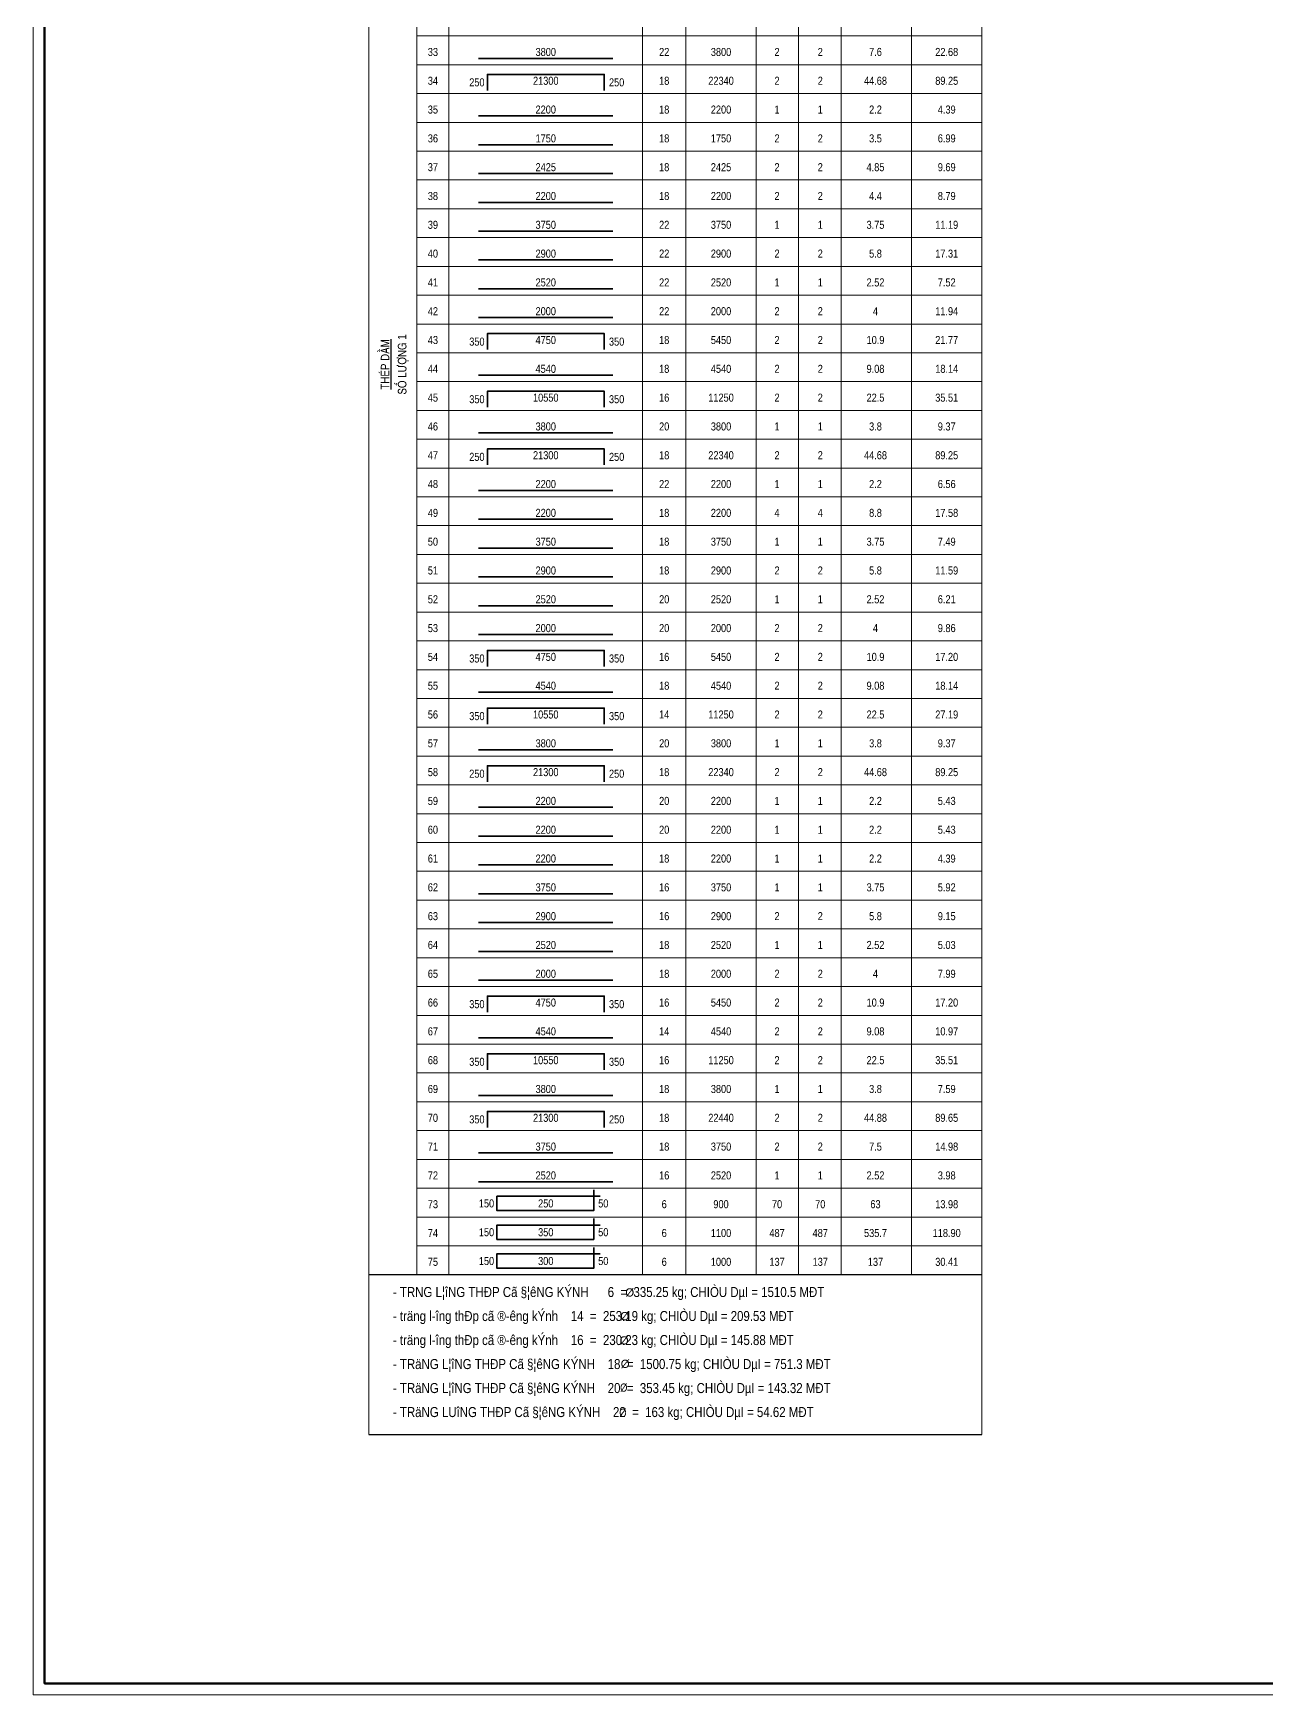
# Model space of a CAD drawing. Header units: inches. Extents: x 1604615 to 1925968, y -294302 to 52467.
# Drawn here: x 1604615 to 1639294, y -294302 to -247582 of the extents above; entities that cross this region are included whole.
import ezdxf
from ezdxf.enums import TextEntityAlignment as Align

# ---------------------------------------------------------------- set-up
doc = ezdxf.new("R2010")
doc.units = ezdxf.units.IN
doc.header["$LTSCALE"] = 20
doc.header["$MEASUREMENT"] = 0
doc.linetypes.add('HIDDENX2', pattern=[0.75, 0.5, -0.25])
doc.layers.get('0').update_dxf_attribs({"lineweight": 13})
for name, color, linetype, lineweight in [('BAO', 2, 'Continuous', 13), ('duong thep', 211, 'Continuous', 70), ('NETMO', 9, 'HIDDENX2', 18), ('STEEL', 4, 'Continuous', 35)]:
    doc.layers.add(name, color=color, linetype=linetype, lineweight=lineweight)
doc.layers.add('TEXT', color=9, linetype='Continuous')
doc.layers.add('TEXTTHEP', color=7, linetype='Continuous')
doc.styles.add('chu', font='VHELVCN.TTF')
doc.styles.add('HOA', font='ARIALN.TTF')
doc.styles.add('text', font='ARIALN.TTF')
doc.styles.add('thep', font='ARIAL.TTF')

msp = doc.modelspace()

# ---------------------------------------------------------------- linework, layer by layer
msp.add_lwpolyline([(1604615, -210202.5), (1604615, -294302.5), (1723515, -294302.5), (1723515, -210202.5)], close=True)
at = {"layer": 'BAO'}
for p, q in [((1614051.5, -217945.8), (1614051.5, -286988.4)), ((1631286.5, -217945.8), (1631286.5, -286988.4)), ((1615401.5, -219668.4), (1615401.5, -282488.4)), ((1616301.5, -219668.4), (1616301.5, -282488.4)), ((1621746.5, -219668.4), (1621746.5, -282488.4)), ((1622961.5, -219668.4), (1622961.5, -282488.4)), ((1624941.5, -219668.4), (1624941.5, -282488.4)), ((1627326.5, -219668.4), (1627326.5, -282488.4)), ((1629306.5, -219668.4), (1629306.5, -282488.4)), ((1626134, -220703.4), (1626134, -282488.4))]:
    msp.add_line(p, q, dxfattribs=at)
at = {"layer": 'duong thep'}
msp.add_lwpolyline([(1604935, -210522.5), (1604935, -293982.5), (1723195, -293982.5), (1723195, -210522.5)], close=True, dxfattribs=at)
at = {"layer": 'NETMO'}
for p, q in [((1615401.5, -247658.4), (1631286.5, -247658.4)), ((1615401.5, -248468.4), (1631286.5, -248468.4)), ((1615401.5, -249278.4), (1631286.5, -249278.4)), ((1615401.5, -250088.4), (1631286.5, -250088.4)), ((1615401.5, -250898.4), (1631286.5, -250898.4)), ((1615401.5, -251708.4), (1631286.5, -251708.4)), ((1615401.5, -252518.4), (1631286.5, -252518.4)), ((1615401.5, -253328.4), (1631286.5, -253328.4)), ((1615401.5, -254138.4), (1631286.5, -254138.4)), ((1615401.5, -254948.4), (1631286.5, -254948.4)), ((1615401.5, -255758.4), (1631286.5, -255758.4)), ((1615401.5, -256568.4), (1631286.5, -256568.4)), ((1615401.5, -257378.4), (1631286.5, -257378.4)), ((1615401.5, -258188.4), (1631286.5, -258188.4)), ((1615401.5, -258998.4), (1631286.5, -258998.4)), ((1615401.5, -259808.4), (1631286.5, -259808.4)), ((1615401.5, -260618.4), (1631286.5, -260618.4)), ((1615401.5, -261428.4), (1631286.5, -261428.4)), ((1615401.5, -262238.4), (1631286.5, -262238.4)), ((1615401.5, -263048.4), (1631286.5, -263048.4)), ((1615401.5, -263858.4), (1631286.5, -263858.4)), ((1615401.5, -264668.4), (1631286.5, -264668.4)), ((1615401.5, -265478.4), (1631286.5, -265478.4)), ((1615401.5, -266288.4), (1631286.5, -266288.4)), ((1615401.5, -267098.4), (1631286.5, -267098.4)), ((1615401.5, -267908.4), (1631286.5, -267908.4)), ((1615401.5, -268718.4), (1631286.5, -268718.4)), ((1615401.5, -269528.4), (1631286.5, -269528.4)), ((1615401.5, -270338.4), (1631286.5, -270338.4)), ((1615401.5, -271148.4), (1631286.5, -271148.4)), ((1615401.5, -271958.4), (1631286.5, -271958.4)), ((1615401.5, -272768.4), (1631286.5, -272768.4)), ((1615401.5, -273578.4), (1631286.5, -273578.4)), ((1615401.5, -274388.4), (1631286.5, -274388.4)), ((1615401.5, -275198.4), (1631286.5, -275198.4)), ((1615401.5, -276008.4), (1631286.5, -276008.4)), ((1615401.5, -276818.4), (1631286.5, -276818.4)), ((1615401.5, -277628.4), (1631286.5, -277628.4)), ((1615401.5, -278438.4), (1631286.5, -278438.4)), ((1615401.5, -279248.4), (1631286.5, -279248.4)), ((1615401.5, -280058.4), (1631286.5, -280058.4)), ((1615401.5, -280868.4), (1631286.5, -280868.4)), ((1615401.5, -281678.4), (1631286.5, -281678.4)), ((1615401.5, -282488.4), (1631286.5, -282488.4))]:
    msp.add_line(p, q, dxfattribs=at)
at = {"layer": 'STEEL'}
for points in [[(1617134, -248288.4), (1620914, -248288.4)], [(1617381.5, -249188.4), (1617381.5, -248738.4), (1620666.5, -248738.4), (1620666.5, -249188.4)], [(1617134, -249908.4), (1620914, -249908.4)], [(1617134, -250718.4), (1620914, -250718.4)], [(1617134, -251528.4), (1620914, -251528.4)], [(1617134, -252338.4), (1620914, -252338.4)], [(1617134, -253148.4), (1620914, -253148.4)], [(1617134, -253958.4), (1620914, -253958.4)], [(1617134, -254768.4), (1620914, -254768.4)], [(1617134, -255578.4), (1620914, -255578.4)], [(1617381.5, -256478.4), (1617381.5, -256028.4), (1620666.5, -256028.4), (1620666.5, -256478.4)], [(1617134, -257198.4), (1620914, -257198.4)], [(1617381.5, -258098.4), (1617381.5, -257648.4), (1620666.5, -257648.4), (1620666.5, -258098.4)], [(1617134, -258818.4), (1620914, -258818.4)], [(1617381.5, -259718.4), (1617381.5, -259268.4), (1620666.5, -259268.4), (1620666.5, -259718.4)], [(1617134, -260438.4), (1620914, -260438.4)], [(1617134, -261248.4), (1620914, -261248.4)], [(1617134, -262058.4), (1620914, -262058.4)], [(1617134, -262868.4), (1620914, -262868.4)], [(1617134, -263678.4), (1620914, -263678.4)], [(1617134, -264488.4), (1620914, -264488.4)], [(1617381.5, -265388.4), (1617381.5, -264938.4), (1620666.5, -264938.4), (1620666.5, -265388.4)], [(1617134, -266108.4), (1620914, -266108.4)], [(1617381.5, -267008.4), (1617381.5, -266558.4), (1620666.5, -266558.4), (1620666.5, -267008.4)], [(1617134, -267728.4), (1620914, -267728.4)], [(1617381.5, -268628.4), (1617381.5, -268178.4), (1620666.5, -268178.4), (1620666.5, -268628.4)], [(1617134, -269348.4), (1620914, -269348.4)], [(1617134, -270158.4), (1620914, -270158.4)], [(1617134, -270968.4), (1620914, -270968.4)], [(1617134, -271778.4), (1620914, -271778.4)], [(1617134, -272588.4), (1620914, -272588.4)], [(1617134, -273398.4), (1620914, -273398.4)], [(1617134, -274208.4), (1620914, -274208.4)], [(1617381.5, -275108.4), (1617381.5, -274658.4), (1620666.5, -274658.4), (1620666.5, -275108.4)], [(1617134, -275828.4), (1620914, -275828.4)], [(1617381.5, -276728.4), (1617381.5, -276278.4), (1620666.5, -276278.4), (1620666.5, -276728.4)], [(1617134, -277448.4), (1620914, -277448.4)], [(1617381.5, -278348.4), (1617381.5, -277898.4), (1620666.5, -277898.4), (1620666.5, -278348.4)], [(1617134, -279068.4), (1620914, -279068.4)], [(1617134, -279878.4), (1620914, -279878.4)], [(1620554, -280283.4), (1617651.5, -280283.4), (1617651.5, -280688.4), (1620374, -280688.4), (1620374, -280103.4)], [(1620554, -281093.4), (1617651.5, -281093.4), (1617651.5, -281498.4), (1620374, -281498.4), (1620374, -280913.4)], [(1620554, -281903.4), (1617651.5, -281903.4), (1617651.5, -282308.4), (1620374, -282308.4), (1620374, -281723.4)]]:
    msp.add_lwpolyline(points, dxfattribs=at)
at = {"layer": 'TEXT'}
for p, q in [((1614051.5, -282488.4), (1631286.5, -282488.4)), ((1614051.5, -282488.4), (1631286.5, -282488.4)), ((1614051.5, -286988.4), (1631286.5, -286988.4))]:
    msp.add_line(p, q, dxfattribs=at)

# ---------------------------------------------------------------- texts
at = {"layer": 'TEXT', "style": 'chu'}
for s, p in [('%%UTHEÙP DAÀM', (1614626.5, -256895.4)), ('SOÁ LÖÔÏNG 1', (1615105.6, -256895.4))]:
    msp.add_text(s, height=239.58, rotation=90.00021, dxfattribs=at).set_placement(p, align=Align.CENTER)
at = {"layer": 'TEXT'}
for s, height, style, p in [('- TRNG L¦îNG THÐP Cã §¦êNG KÝNH      6  =  335.25 kg; CHIÒU DµI = 1510.5 MÐT', 281.25, 'text', (1614726.5, -283118.4)), ('%%C', 229.5, 'thep', (1621260, -283104.1)), ('- träng l\xadîng thÐp cã ®\xadêng kÝnh    14  =  253.19 kg; CHIÒU DµI = 209.53 MÐT', 281.25, 'text', (1614726.5, -283793.4)), ('%%C', 229.5, 'thep', (1621120.2, -283769.8)), ('- träng l\xadîng thÐp cã ®\xadêng kÝnh    16  =  230.23 kg; CHIÒU DµI = 145.88 MÐT', 281.25, 'text', (1614726.5, -284468.4)), ('%%C', 229.5, 'thep', (1621102.7, -284453.4)), ('- TRäNG L¦îNG THÐP Cã §¦êNG KÝNH    18  =  1500.75 kg; CHIÒU DµI = 751.3 MÐT', 281.25, 'text', (1614726.5, -285143.4)), ('%%C', 229.5, 'thep', (1621132.2, -285111.7)), ('- TRäNG L¦îNG THÐP Cã §¦êNG KÝNH    20  =  353.45 kg; CHIÒU DµI = 143.32 MÐT', 281.25, 'text', (1614726.5, -285818.4)), ('%%C', 229.5, 'text', (1621114.2, -285779.5)), ('- TRäNG LUîNG THÐP Cã §¦êNG KÝNH    22  =  163 kg; CHIÒU DµI = 54.62 MÐT', 281.25, 'text', (1614726.5, -286493.4)), ('%%C', 229.5, 'text', (1621090.2, -286487.4))]:
    msp.add_text(s, height=height, dxfattribs=dict(at, style=style)).set_placement(p)
at = {"layer": 'TEXTTHEP', "style": 'HOA'}
for s, p in [('33', (1615851.5, -248288.4)), ('3800', (1619024, -248288.4)), ('22', (1622354, -248288.4)), ('3800', (1623951.5, -248288.4)), ('2', (1625526.5, -248288.4)), ('2', (1626741.5, -248288.4)), ('7.6', (1628294, -248288.4)), ('22.68', (1630296.5, -248288.4)), ('34', (1615851.5, -249098.4)), ('21300', (1619024, -249098.4)), ('18', (1622354, -249098.4)), ('35', (1615851.5, -249908.4)), ('2200', (1619024, -249908.4)), ('18', (1622354, -249908.4)), ('2200', (1623951.5, -249908.4)), ('1', (1625526.5, -249908.4)), ('1', (1626741.5, -249908.4)), ('2.2', (1628294, -249908.4)), ('4.39', (1630296.5, -249908.4)), ('36', (1615851.5, -250718.4)), ('1750', (1619024, -250718.4)), ('18', (1622354, -250718.4)), ('1750', (1623951.5, -250718.4)), ('2', (1625526.5, -250718.4)), ('2', (1626741.5, -250718.4)), ('3.5', (1628294, -250718.4)), ('6.99', (1630296.5, -250718.4)), ('37', (1615851.5, -251528.4)), ('2425', (1619024, -251528.4)), ('18', (1622354, -251528.4)), ('2425', (1623951.5, -251528.4)), ('2', (1625526.5, -251528.4)), ('2', (1626741.5, -251528.4)), ('4.85', (1628294, -251528.4)), ('9.69', (1630296.5, -251528.4)), ('38', (1615851.5, -252338.4)), ('2200', (1619024, -252338.4)), ('18', (1622354, -252338.4)), ('2200', (1623951.5, -252338.4)), ('2', (1625526.5, -252338.4)), ('2', (1626741.5, -252338.4)), ('4.4', (1628294, -252338.4)), ('8.79', (1630296.5, -252338.4)), ('39', (1615851.5, -253148.4)), ('3750', (1619024, -253148.4)), ('22', (1622354, -253148.4)), ('3750', (1623951.5, -253148.4)), ('1', (1625526.5, -253148.4)), ('1', (1626741.5, -253148.4)), ('3.75', (1628294, -253148.4)), ('11.19', (1630296.5, -253148.4)), ('40', (1615851.5, -253958.4)), ('2900', (1619024, -253958.4)), ('22', (1622354, -253958.4)), ('2900', (1623951.5, -253958.4)), ('2', (1625526.5, -253958.4)), ('2', (1626741.5, -253958.4)), ('5.8', (1628294, -253958.4)), ('17.31', (1630296.5, -253958.4)), ('41', (1615851.5, -254768.4)), ('2520', (1619024, -254768.4)), ('22', (1622354, -254768.4)), ('2520', (1623951.5, -254768.4)), ('1', (1625526.5, -254768.4)), ('1', (1626741.5, -254768.4)), ('2.52', (1628294, -254768.4)), ('7.52', (1630296.5, -254768.4)), ('42', (1615851.5, -255578.4)), ('2000', (1619024, -255578.4)), ('22', (1622354, -255578.4)), ('2000', (1623951.5, -255578.4)), ('2', (1625526.5, -255578.4)), ('2', (1626741.5, -255578.4)), ('4', (1628294, -255578.4)), ('11.94', (1630296.5, -255578.4)), ('43', (1615851.5, -256388.4)), ('4750', (1619024, -256388.4)), ('18', (1622354, -256388.4)), ('44', (1615851.5, -257198.4)), ('4540', (1619024, -257198.4)), ('18', (1622354, -257198.4)), ('4540', (1623951.5, -257198.4)), ('2', (1625526.5, -257198.4)), ('2', (1626741.5, -257198.4)), ('9.08', (1628294, -257198.4)), ('18.14', (1630296.5, -257198.4)), ('45', (1615851.5, -258008.4)), ('10550', (1619024, -258008.4)), ('16', (1622354, -258008.4)), ('46', (1615851.5, -258818.4)), ('3800', (1619024, -258818.4)), ('20', (1622354, -258818.4)), ('3800', (1623951.5, -258818.4)), ('1', (1625526.5, -258818.4)), ('1', (1626741.5, -258818.4)), ('3.8', (1628294, -258818.4)), ('9.37', (1630296.5, -258818.4)), ('47', (1615851.5, -259628.4)), ('21300', (1619024, -259628.4)), ('18', (1622354, -259628.4)), ('48', (1615851.5, -260438.4)), ('2200', (1619024, -260438.4)), ('22', (1622354, -260438.4)), ('2200', (1623951.5, -260438.4)), ('1', (1625526.5, -260438.4)), ('1', (1626741.5, -260438.4)), ('2.2', (1628294, -260438.4)), ('6.56', (1630296.5, -260438.4)), ('49', (1615851.5, -261248.4)), ('2200', (1619024, -261248.4)), ('18', (1622354, -261248.4)), ('2200', (1623951.5, -261248.4)), ('4', (1625526.5, -261248.4)), ('4', (1626741.5, -261248.4)), ('8.8', (1628294, -261248.4)), ('17.58', (1630296.5, -261248.4)), ('50', (1615851.5, -262058.4)), ('3750', (1619024, -262058.4)), ('18', (1622354, -262058.4)), ('3750', (1623951.5, -262058.4)), ('1', (1625526.5, -262058.4)), ('1', (1626741.5, -262058.4)), ('3.75', (1628294, -262058.4)), ('7.49', (1630296.5, -262058.4)), ('51', (1615851.5, -262868.4)), ('2900', (1619024, -262868.4)), ('18', (1622354, -262868.4)), ('2900', (1623951.5, -262868.4)), ('2', (1625526.5, -262868.4)), ('2', (1626741.5, -262868.4)), ('5.8', (1628294, -262868.4)), ('11.59', (1630296.5, -262868.4)), ('52', (1615851.5, -263678.4)), ('2520', (1619024, -263678.4)), ('20', (1622354, -263678.4)), ('2520', (1623951.5, -263678.4)), ('1', (1625526.5, -263678.4)), ('1', (1626741.5, -263678.4)), ('2.52', (1628294, -263678.4)), ('6.21', (1630296.5, -263678.4)), ('53', (1615851.5, -264488.4)), ('2000', (1619024, -264488.4)), ('20', (1622354, -264488.4)), ('2000', (1623951.5, -264488.4)), ('2', (1625526.5, -264488.4)), ('2', (1626741.5, -264488.4)), ('4', (1628294, -264488.4)), ('9.86', (1630296.5, -264488.4)), ('54', (1615851.5, -265298.4)), ('4750', (1619024, -265298.4)), ('16', (1622354, -265298.4)), ('55', (1615851.5, -266108.4)), ('4540', (1619024, -266108.4)), ('18', (1622354, -266108.4)), ('4540', (1623951.5, -266108.4)), ('2', (1625526.5, -266108.4)), ('2', (1626741.5, -266108.4)), ('9.08', (1628294, -266108.4)), ('18.14', (1630296.5, -266108.4)), ('56', (1615851.5, -266918.4)), ('10550', (1619024, -266918.4)), ('14', (1622354, -266918.4)), ('57', (1615851.5, -267728.4)), ('3800', (1619024, -267728.4)), ('20', (1622354, -267728.4)), ('3800', (1623951.5, -267728.4)), ('1', (1625526.5, -267728.4)), ('1', (1626741.5, -267728.4)), ('3.8', (1628294, -267728.4)), ('9.37', (1630296.5, -267728.4)), ('58', (1615851.5, -268538.4)), ('21300', (1619024, -268538.4)), ('18', (1622354, -268538.4)), ('59', (1615851.5, -269348.4)), ('2200', (1619024, -269348.4)), ('20', (1622354, -269348.4)), ('2200', (1623951.5, -269348.4)), ('1', (1625526.5, -269348.4)), ('1', (1626741.5, -269348.4)), ('2.2', (1628294, -269348.4)), ('5.43', (1630296.5, -269348.4)), ('60', (1615851.5, -270158.4)), ('2200', (1619024, -270158.4)), ('20', (1622354, -270158.4)), ('2200', (1623951.5, -270158.4)), ('1', (1625526.5, -270158.4)), ('1', (1626741.5, -270158.4)), ('2.2', (1628294, -270158.4)), ('5.43', (1630296.5, -270158.4)), ('61', (1615851.5, -270968.4)), ('2200', (1619024, -270968.4)), ('18', (1622354, -270968.4)), ('2200', (1623951.5, -270968.4)), ('1', (1625526.5, -270968.4)), ('1', (1626741.5, -270968.4)), ('2.2', (1628294, -270968.4)), ('4.39', (1630296.5, -270968.4)), ('62', (1615851.5, -271778.4)), ('3750', (1619024, -271778.4)), ('16', (1622354, -271778.4)), ('3750', (1623951.5, -271778.4)), ('1', (1625526.5, -271778.4)), ('1', (1626741.5, -271778.4)), ('3.75', (1628294, -271778.4)), ('5.92', (1630296.5, -271778.4)), ('63', (1615851.5, -272588.4)), ('2900', (1619024, -272588.4)), ('16', (1622354, -272588.4)), ('2900', (1623951.5, -272588.4)), ('2', (1625526.5, -272588.4)), ('2', (1626741.5, -272588.4)), ('5.8', (1628294, -272588.4)), ('9.15', (1630296.5, -272588.4)), ('64', (1615851.5, -273398.4)), ('2520', (1619024, -273398.4)), ('18', (1622354, -273398.4)), ('2520', (1623951.5, -273398.4)), ('1', (1625526.5, -273398.4)), ('1', (1626741.5, -273398.4)), ('2.52', (1628294, -273398.4)), ('5.03', (1630296.5, -273398.4)), ('65', (1615851.5, -274208.4)), ('2000', (1619024, -274208.4)), ('18', (1622354, -274208.4)), ('2000', (1623951.5, -274208.4)), ('2', (1625526.5, -274208.4)), ('2', (1626741.5, -274208.4)), ('4', (1628294, -274208.4)), ('7.99', (1630296.5, -274208.4)), ('66', (1615851.5, -275018.4)), ('4750', (1619024, -275018.4)), ('16', (1622354, -275018.4)), ('67', (1615851.5, -275828.4)), ('4540', (1619024, -275828.4)), ('14', (1622354, -275828.4)), ('4540', (1623951.5, -275828.4)), ('2', (1625526.5, -275828.4)), ('2', (1626741.5, -275828.4)), ('9.08', (1628294, -275828.4)), ('10.97', (1630296.5, -275828.4)), ('68', (1615851.5, -276638.4)), ('10550', (1619024, -276638.4)), ('16', (1622354, -276638.4)), ('69', (1615851.5, -277448.4)), ('3800', (1619024, -277448.4)), ('18', (1622354, -277448.4)), ('3800', (1623951.5, -277448.4)), ('1', (1625526.5, -277448.4)), ('1', (1626741.5, -277448.4)), ('3.8', (1628294, -277448.4)), ('7.59', (1630296.5, -277448.4)), ('70', (1615851.5, -278258.4)), ('21300', (1619024, -278258.4)), ('18', (1622354, -278258.4)), ('71', (1615851.5, -279068.4)), ('3750', (1619024, -279068.4)), ('18', (1622354, -279068.4)), ('3750', (1623951.5, -279068.4)), ('2', (1625526.5, -279068.4)), ('2', (1626741.5, -279068.4)), ('7.5', (1628294, -279068.4)), ('14.98', (1630296.5, -279068.4)), ('72', (1615851.5, -279878.4)), ('2520', (1619024, -279878.4)), ('16', (1622354, -279878.4)), ('2520', (1623951.5, -279878.4)), ('1', (1625526.5, -279878.4)), ('1', (1626741.5, -279878.4)), ('2.52', (1628294, -279878.4)), ('3.98', (1630296.5, -279878.4)), ('73', (1615851.5, -280688.4)), ('250', (1619024, -280665.9)), ('6', (1622354, -280688.4)), ('74', (1615851.5, -281498.4)), ('350', (1619024, -281475.9)), ('6', (1622354, -281498.4)), ('75', (1615851.5, -282308.4)), ('300', (1619024, -282285.9)), ('6', (1622354, -282308.4))]:
    msp.add_text(s, height=225, dxfattribs=at).set_placement(p, align=Align.BOTTOM_CENTER)
for s, p in [('250', (1617302.7, -249143.4)), ('350', (1617302.7, -256433.4)), ('350', (1617302.7, -258053.4)), ('250', (1617302.7, -259673.4)), ('350', (1617302.7, -265343.4)), ('350', (1617302.7, -266963.4)), ('250', (1617302.7, -268583.4)), ('350', (1617302.7, -275063.4)), ('350', (1617302.7, -276683.4)), ('350', (1617302.7, -278303.4)), ('150', (1617572.7, -280665.9)), ('150', (1617572.7, -281475.9)), ('150', (1617572.7, -282285.9))]:
    msp.add_text(s, height=225, dxfattribs=at).set_placement(p, align=Align.BOTTOM_RIGHT)
for s, p in [('250', (1620801.5, -249143.4)), ('350', (1620801.5, -256433.4)), ('350', (1620801.5, -258053.4)), ('250', (1620801.5, -259673.4)), ('350', (1620801.5, -265343.4)), ('350', (1620801.5, -266963.4)), ('250', (1620801.5, -268583.4)), ('350', (1620801.5, -275063.4)), ('350', (1620801.5, -276683.4)), ('250', (1620801.5, -278303.4)), ('50', (1620497.7, -280665.9)), ('50', (1620497.7, -281475.9)), ('50', (1620497.7, -282285.9))]:
    msp.add_text(s, height=225, dxfattribs=at).set_placement(p, align=Align.BOTTOM_LEFT)
at = {"layer": 'TEXTTHEP', "color": 7, "style": 'HOA'}
for s, p in [('22340', (1623951.5, -249098.4)), ('2', (1625526.5, -249098.4)), ('2', (1626741.5, -249098.4)), ('44.68', (1628294, -249098.4)), ('89.25', (1630296.5, -249098.4)), ('5450', (1623951.5, -256388.4)), ('2', (1625526.5, -256388.4)), ('2', (1626741.5, -256388.4)), ('10.9', (1628294, -256388.4)), ('21.77', (1630296.5, -256388.4)), ('11250', (1623951.5, -258008.4)), ('2', (1625526.5, -258008.4)), ('2', (1626741.5, -258008.4)), ('22.5', (1628294, -258008.4)), ('35.51', (1630296.5, -258008.4)), ('22340', (1623951.5, -259628.4)), ('2', (1625526.5, -259628.4)), ('2', (1626741.5, -259628.4)), ('44.68', (1628294, -259628.4)), ('89.25', (1630296.5, -259628.4)), ('5450', (1623951.5, -265298.4)), ('2', (1625526.5, -265298.4)), ('2', (1626741.5, -265298.4)), ('10.9', (1628294, -265298.4)), ('17.20', (1630296.5, -265298.4)), ('11250', (1623951.5, -266918.4)), ('2', (1625526.5, -266918.4)), ('2', (1626741.5, -266918.4)), ('22.5', (1628294, -266918.4)), ('27.19', (1630296.5, -266918.4)), ('22340', (1623951.5, -268538.4)), ('2', (1625526.5, -268538.4)), ('2', (1626741.5, -268538.4)), ('44.68', (1628294, -268538.4)), ('89.25', (1630296.5, -268538.4)), ('5450', (1623951.5, -275018.4)), ('2', (1625526.5, -275018.4)), ('2', (1626741.5, -275018.4)), ('10.9', (1628294, -275018.4)), ('17.20', (1630296.5, -275018.4)), ('11250', (1623951.5, -276638.4)), ('2', (1625526.5, -276638.4)), ('2', (1626741.5, -276638.4)), ('22.5', (1628294, -276638.4)), ('35.51', (1630296.5, -276638.4)), ('22440', (1623951.5, -278258.4)), ('2', (1625526.5, -278258.4)), ('2', (1626741.5, -278258.4)), ('44.88', (1628294, -278258.4)), ('89.65', (1630296.5, -278258.4)), ('900', (1623951.5, -280688.4)), ('70', (1625526.5, -280688.4)), ('70', (1626741.5, -280688.4)), ('63', (1628294, -280688.4)), ('13.98', (1630296.5, -280688.4)), ('1100', (1623951.5, -281498.4)), ('487', (1625526.5, -281498.4)), ('487', (1626741.5, -281498.4)), ('535.7', (1628294, -281498.4)), ('118.90', (1630296.5, -281498.4)), ('1000', (1623951.5, -282308.4)), ('137', (1625526.5, -282308.4)), ('137', (1626741.5, -282308.4)), ('137', (1628294, -282308.4)), ('30.41', (1630296.5, -282308.4))]:
    msp.add_text(s, height=225, dxfattribs=at).set_placement(p, align=Align.BOTTOM_CENTER)

doc.saveas('drawing.dxf')
